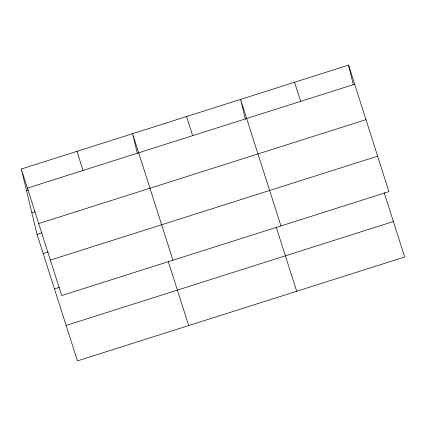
<?xml version="1.0" encoding="UTF-8"?>
<svg xmlns="http://www.w3.org/2000/svg" width="426" height="426" viewBox="0 0 426 426"><rect width="100%" height="100%" fill="white"/><g stroke="black" fill="none" stroke-linecap="round" stroke-linejoin="round"><path stroke-width="0.64" d="M21.3 169.015L348.575 65.114L388.949 191.636L61.679 295.537L21.3 169.015L37.051 234.364L77.425 360.886L404.7 256.985L384.14 192.568M27.397 188.116L354.666 84.215M26.497 190.582L28.393 189.98M31.854 212.798L35.012 211.797M38.707 223.565L365.982 119.663M37.051 234.364L42.11 232.761M43.148 253.465L48.202 251.862M50.364 260.089L377.638 156.188M54.459 288.913L59.518 287.31M66.115 325.437L393.39 221.536M294.574 82.261L300.671 101.361M280.952 225.924L240.573 99.402L245.339 119.168M276.346 227.489L296.698 291.272M186.572 116.543L192.669 135.649M172.951 260.211L132.571 133.689L137.337 153.456M168.142 261.143L188.702 325.56M76.936 151.352L83.033 170.453M348.575 65.114L353.335 84.88"/></g></svg>
